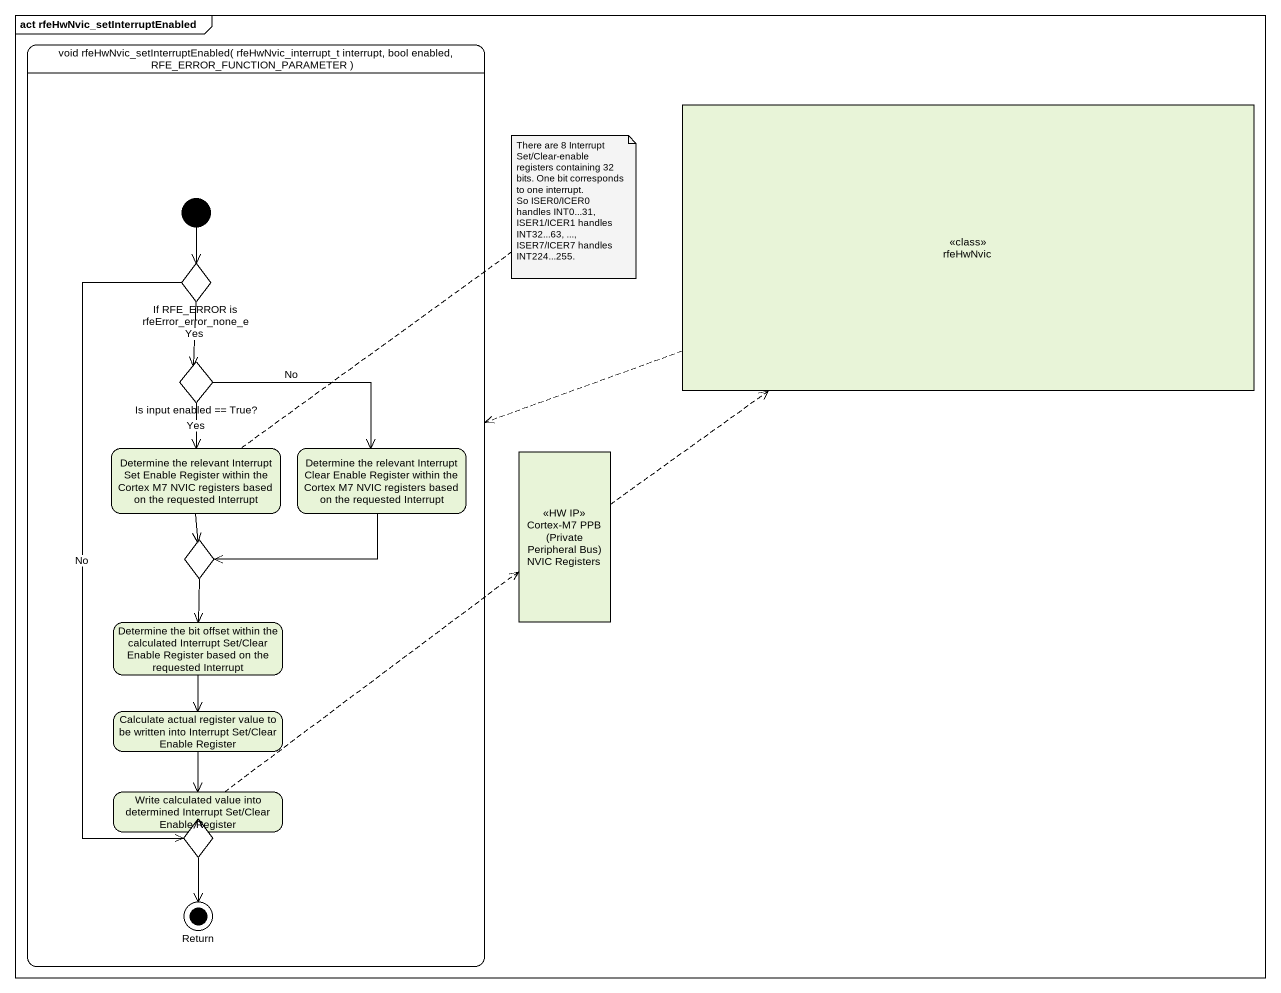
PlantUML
@startuml
mainframe act rfeHwNvic_setInterruptEnabled
hide empty description
state "void rfeHwNvic_setInterruptEnabled( rfeHwNvic_interrupt_t interrupt, bool enabled, RFE_ERROR_FUNCTION_PARAMETER )" as void_rfeHwNvic {
  state "If RFE_ERROR is rfeError_error_none_e" as If_RFE_ERROR_is_rfeError <<choice>>
  state "Is input enabled == True?" as Is_input_enabled_True <<choice>>
  state "Determine the relevant Interrupt Set Enable Register within the Cortex M7 NVIC registers based on the requested Interrupt" as Determine_the_relevant
  state "Determine the relevant Interrupt Clear Enable Register within the Cortex M7 NVIC registers based on the requested Interrupt" as Determine_the_relevant_2
  state choice1 <<choice>>
  state "Determine the bit offset within the calculated Interrupt Set/Clear Enable Register based on the requested Interrupt" as Determine_the_bit_offset
  state "Calculate actual register value to be written into Interrupt Set/Clear Enable Register" as Calculate_actual_register
  state "Write calculated value into determined Interrupt Set/Clear Enable Register" as Write_calculated_value_into
  state choice2 <<choice>>
  state "Return" as Return_ <<end>>
  [*] --> If_RFE_ERROR_is_rfeError
}
state rfeHwNvic <<class>>
state "Cortex-M7 PPB (Private Peripheral Bus) NVIC Registers" as Cortex_M7_PPB_Private <<HW IP>>
rfeHwNvic -left[dashed]-> void_rfeHwNvic
If_RFE_ERROR_is_rfeError --> Is_input_enabled_True : Yes
If_RFE_ERROR_is_rfeError --> choice2 : No
Is_input_enabled_True --> Determine_the_relevant : Yes
Is_input_enabled_True -right-> Determine_the_relevant_2 : No
Determine_the_relevant --> choice1
Determine_the_relevant_2 -left-> choice1
Cortex_M7_PPB_Private -up[dashed]-> rfeHwNvic
choice1 --> Determine_the_bit_offset
Determine_the_bit_offset --> Calculate_actual_register
Calculate_actual_register --> Write_calculated_value_into
Write_calculated_value_into -up[dashed]-> Cortex_M7_PPB_Private
Write_calculated_value_into -up[dashed]-> Cortex_M7_PPB_Private
Write_calculated_value_into --> choice2
choice2 --> Return_
note top of Determine_the_relevant
  There are 8 Interrupt Set/Clear-enable registers containing 32 bits. One bit corresponds to one interrupt.
  So ISER0/ICER0 handles INT0...31, ISER1/ICER1 handles INT32...63, ..., ISER7/ICER7 handles INT224...255.
end note
@enduml
